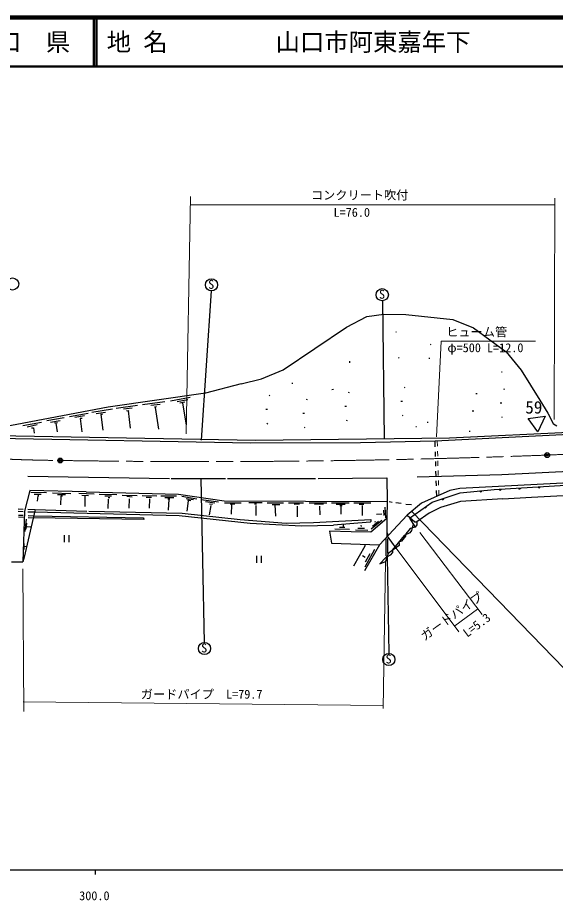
# Model space of a CAD drawing. Units: millimetres, scale not verified. Extents: x 40000 to 680000, y 20000 to 380000.
# Drawn here: x 352101 to 462433, y 198715 to 380000 of the extents above; entities that cross this region are included whole.
import ezdxf
from ezdxf.enums import TextEntityAlignment as Align

# ---------------------------------------------------------------- set-up
doc = ezdxf.new("R2010")
doc.units = ezdxf.units.MM
doc.header["$LTSCALE"] = 1000
doc.header["$PDMODE"] = 32
doc.header["$PDSIZE"] = 500
doc.linetypes.add('CHAIN', pattern=[18.5, 12, -1.5, 3.5, -1.5])
for name, color, linetype, lineweight in [('M-BGD', 7, 'Continuous', 25), ('M-BMK', 2, 'CHAIN', 13), ('M-BMK-SRVR', 3, 'Continuous', 25), ('M-STR-HTXT', 7, 'Continuous', 13), ('M-TTL', 2, 'Continuous', 140), ('M-TTL-BAND', 7, 'Continuous', 25), ('M-TTL-LINE', 7, 'Continuous', 50)]:
    doc.layers.add(name, color=color, linetype=linetype, lineweight=lineweight)
doc.layers.add('M-TTL-TXT', color=7, linetype='Continuous')
doc.styles.add('ＭＳ ゴシック', font='')
doc.styles.get('ＭＳ ゴシック').set_extended_font_data('MS Gothic')

msp = doc.modelspace()

# ---------------------------------------------------------------- linework, layer by layer
at = {"layer": 'M-BGD'}
for p, q in [((391781, 323883), (389747, 293215)), ((426933, 321848), (427337, 293468)), ((423783, 318615), (427254, 319123)), ((427254, 319123), (431742, 319038)), ((419550, 316414), (423783, 318615)), ((431742, 319038), (441394, 318022)), ((441394, 318022), (445627, 316329)), ((406596, 307693), (419550, 316414)), ((429710, 315567), (429794, 315398)), ((445627, 316329), (452316, 311334)), ((436737, 312942), (436906, 312858)), ((430387, 310233), (430218, 310064)), ((436483, 310064), (436652, 310064)), ((452316, 311334), (455448, 307608)), ((420227, 309471), (420227, 309132)), ((402108, 305830), (406596, 307693)), ((451384, 307270), (451554, 307270)), ((455448, 307608), (459258, 301428)), ((397960, 304814), (390678, 302867)), ((397960, 304814), (402108, 305830)), ((408374, 304899), (408543, 304899)), ((390678, 302867), (370697, 299988)), ((416925, 303629), (416586, 303544)), ((419946, 303110), (420115, 303026)), ((431403, 304137), (431572, 304052)), ((446135, 302782), (446389, 302782)), ((451803, 303777), (451972, 303692)), ((382296, 301089), (377724, 300496)), ((387504, 301997), (383482, 301258)), ((387004, 301536), (384836, 301089)), ((385370, 300868), (386425, 301088)), ((403684, 302444), (403853, 302359)), ((411307, 301649), (411476, 301565)), ((430726, 301258), (431064, 301258)), ((459258, 301428), (460867, 298803)), ((370697, 299988), (347414, 295586)), ((371544, 299565), (367310, 298888)), ((376708, 300327), (372306, 299734)), ((375608, 299819), (373830, 299565)), ((374422, 299311), (374761, 299226)), ((374761, 299226), (375015, 299311)), ((374761, 299226), (375184, 295670)), ((381365, 300581), (379418, 300327)), ((380603, 300073), (380160, 299990)), ((380349, 299904), (381026, 295501)), ((385937, 300835), (386699, 296348)), ((403006, 299565), (403345, 299565)), ((419268, 300232), (419607, 300232)), ((445373, 299226), (445712, 299226)), ((451126, 300898), (451464, 300898)), ((361638, 297787), (358082, 297194)), ((366548, 298718), (362738, 298041)), ((365786, 298210), (363839, 297872)), ((365363, 297702), (364940, 297702)), ((364940, 297702), (365278, 294908)), ((370104, 298888), (368242, 298634)), ((369512, 298464), (369173, 298464)), ((369173, 298464), (369596, 295247)), ((410629, 298771), (410968, 298771)), ((419522, 297353), (419692, 297268)), ((430980, 298380), (431149, 298295)), ((451380, 298020), (451549, 297935)), ((456892, 297669), (460359, 298126)), ((458835, 294908), (456892, 297669)), ((460359, 298126), (458835, 294908)), ((460867, 298803), (462052, 296517)), ((356981, 296856), (353171, 296178)), ((356134, 296348), (354018, 295924)), ((354949, 295755), (355372, 295755)), ((355372, 295755), (355457, 294654)), ((360791, 297194), (358844, 296856)), ((360283, 296771), (359690, 296686)), ((359944, 296686), (360198, 294908)), ((403260, 296687), (403430, 296602)), ((410883, 295892), (411053, 295807)), ((433774, 296009), (433943, 296009)), ((436144, 296940), (436314, 296940)), ((462730, 296094), (462052, 296517)), ((400923, 293130), (337762, 294316)), ((474583, 294824), (437753, 293046)), ((471112, 295078), (440716, 293638)), ((444780, 295078), (444950, 295078)), ((399907, 292622), (347668, 293554)), ((422428, 292707), (399907, 292622)), ((440716, 293638), (400923, 293130)), ((437753, 293046), (422428, 292707)), ((437788, 291855), (437753, 293046)), ((437848, 289856), (437818, 290856)), ((437908, 287857), (437878, 288856)), ((437967, 285858), (437937, 286857)), ((470011, 287034), (451469, 286103)), ((354187, 285849), (383228, 285341)), ((383566, 285341), (394742, 285341)), ((389662, 285341), (390397, 251703)), ((395166, 285341), (413200, 285341)), ((413792, 285341), (427847, 285510)), ((427847, 285510), (427932, 280769)), ((451469, 286103), (434112, 285595)), ((438027, 283859), (437997, 284858)), ((489738, 285764), (442833, 283309)), ((354610, 282886), (353510, 278652)), ((366125, 282632), (354610, 282886)), ((440801, 282886), (434959, 280261)), ((438092, 281668), (438056, 282859)), ((442833, 283309), (440801, 282886)), ((354781, 282539), (357997, 282462)), ((355457, 282124), (356896, 282124)), ((356219, 281785), (356134, 280684)), ((356473, 281785), (356219, 281785)), ((359267, 282378), (362992, 282293)), ((360283, 282039), (361892, 282039)), ((360960, 281700), (360876, 279922)), ((361299, 281700), (360960, 281700)), ((364642, 282311), (367818, 282208)), ((365278, 281954), (366633, 281870)), ((365871, 281870), (365871, 279584)), ((366125, 282632), (385075, 282138)), ((368834, 282124), (372475, 282039)), ((370020, 281785), (371374, 281785)), ((370697, 281108), (370612, 279160)), ((370697, 281446), (371036, 281446)), ((373576, 281954), (376624, 281870)), ((374507, 281700), (375608, 281616)), ((375015, 281192), (374930, 279245)), ((377640, 281870), (380688, 281785)), ((378486, 281531), (379587, 281531)), ((379164, 281192), (379079, 279245)), ((381450, 281785), (384666, 281770)), ((382296, 281446), (384159, 281446)), ((382889, 281192), (383340, 281201)), ((383143, 281108), (382974, 278822)), ((385075, 282138), (394488, 280769)), ((385768, 281700), (388900, 281192)), ((386656, 281263), (388154, 281044)), ((389747, 281023), (393281, 280580)), ((451638, 281192), (443002, 280600)), ((451638, 281192), (457565, 281531)), ((457565, 281531), (479155, 282632)), ((387122, 280769), (386784, 278652)), ((386937, 280948), (387655, 280857)), ((390678, 280600), (392541, 280346)), ((391720, 279826), (391377, 277899)), ((391440, 280176), (392048, 280097)), ((394488, 280769), (427847, 280600)), ((394573, 280346), (397960, 280346)), ((396690, 280092), (395720, 280086)), ((396012, 279922), (395928, 278060)), ((402278, 280346), (399547, 280376)), ((401136, 280065), (400713, 280065)), ((400957, 279800), (400957, 277768)), ((403294, 280346), (406680, 280346)), ((404310, 280007), (405918, 280007)), ((404902, 279922), (404987, 277636)), ((407696, 280346), (410773, 280386)), ((408846, 280105), (409946, 280136)), ((409474, 279668), (409474, 277467)), ((411930, 280346), (415570, 280346)), ((414893, 280092), (413030, 280007)), ((414046, 279668), (414131, 277890)), ((416502, 280346), (420142, 280346)), ((417433, 280092), (419296, 280092)), ((418195, 279838), (418658, 279838)), ((418449, 279753), (418449, 278060)), ((421074, 280346), (424545, 280346)), ((422174, 280092), (423141, 280089)), ((422767, 279838), (422767, 277721)), ((427424, 279499), (427593, 277298)), ((427932, 280769), (427847, 277128)), ((428355, 280600), (428948, 280515)), ((429710, 280430), (430810, 280261)), ((431742, 280092), (432927, 280007)), ((434959, 280261), (431996, 277806)), ((438854, 279414), (436568, 278229)), ((443002, 280600), (438854, 279414)), ((352216, 279092), (353215, 279058)), ((352219, 278620), (353219, 278576)), ((352246, 277453), (353244, 277403)), ((352249, 277830), (353248, 277794)), ((353510, 278652), (353138, 268238)), ((355680, 278974), (353425, 269170)), ((354215, 279024), (355680, 278974)), ((354218, 278533), (355565, 278474)), ((354248, 277757), (355391, 277716)), ((355391, 277716), (377894, 277298)), ((355565, 278474), (385260, 277721)), ((355680, 278974), (366294, 278652)), ((366718, 278652), (385852, 278229)), ((385260, 277721), (399822, 276197)), ((385852, 278229), (397790, 276959)), ((426831, 278060), (425730, 277975)), ((431996, 277806), (426323, 271710)), ((427170, 278822), (427254, 277721)), ((431996, 277806), (433604, 276451)), ((436568, 278229), (434028, 276451)), ((353817, 277012), (353583, 274449)), ((353945, 276189), (353797, 274964)), ((354243, 277352), (355295, 277299)), ((377978, 276959), (355295, 277299)), ((377894, 277298), (377978, 276959)), ((397790, 276959), (407188, 276197)), ((399822, 276197), (410321, 275604)), ((407188, 276197), (412776, 276282)), ((410321, 275604), (416925, 275774)), ((412776, 276282), (424545, 276959)), ((424460, 276366), (416925, 275774)), ((418872, 275858), (418872, 275350)), ((422513, 275774), (422598, 275520)), ((424545, 276536), (424460, 276366)), ((427847, 277128), (424545, 274334)), ((424545, 276959), (424545, 276536)), ((426831, 276705), (424630, 274927)), ((426154, 276536), (424884, 275520)), ((425561, 276451), (425307, 276366)), ((427847, 277128), (427847, 273488)), ((432504, 277213), (433689, 275350)), ((433266, 276028), (432927, 274673)), ((433604, 276451), (434028, 276451)), ((434028, 275858), (433689, 275350)), ((434028, 276451), (434028, 275858)), ((354062, 275518), (354702, 275432)), ((420566, 274419), (416078, 274504)), ((416078, 274504), (416502, 272048)), ((417179, 275012), (420227, 274927)), ((418110, 275350), (419211, 275350)), ((424545, 274334), (420566, 274419)), ((421435, 274806), (423952, 274758)), ((421920, 275181), (423275, 275181)), ((427847, 274334), (428101, 273657)), ((432588, 274165), (431403, 273657)), ((431742, 273996), (431657, 273488)), ((432673, 275096), (431742, 273996)), ((432927, 274673), (432588, 274165)), ((433689, 275350), (432673, 275096)), ((353398, 271991), (353351, 270805)), ((361637, 273683), (361637, 272283)), ((362687, 272283), (362687, 273683)), ((416502, 272048), (426323, 271710)), ((427678, 273234), (427678, 269508)), ((427847, 273488), (427932, 273488)), ((427932, 273488), (429710, 271032)), ((428101, 273064), (428016, 272895)), ((428016, 272895), (428016, 270101)), ((431403, 273657), (428948, 270609)), ((430895, 272472), (430218, 272302)), ((430218, 272302), (430387, 271964)), ((430387, 271964), (430387, 271625)), ((431657, 273488), (430895, 272472)), ((353508, 271428), (353861, 271404)), ((421074, 267392), (423444, 271540)), ((426323, 271710), (423275, 266376)), ((425307, 270778), (423360, 267138)), ((423444, 271540), (423444, 271794)), ((430387, 271625), (428101, 269932)), ((429032, 270186), (428524, 269593)), ((428948, 270609), (429032, 270440)), ((429032, 270440), (429032, 270186)), ((429710, 271032), (429794, 271032)), ((353425, 269170), (353138, 268238)), ((401095, 269441), (401095, 268041)), ((402145, 268041), (402145, 269441)), ((422852, 269508), (423444, 269170)), ((424376, 269847), (423444, 268154)), ((427593, 269085), (426408, 267815)), ((426408, 267815), (427593, 268323)), ((428101, 269932), (427593, 268323)), ((428524, 269593), (427593, 269085)), ((427678, 269508), (427932, 269254)), ((427932, 269254), (428270, 249442)), ((428016, 270101), (428101, 269932)), ((350808, 268238), (353138, 268238))]:
    msp.add_line(p, q, dxfattribs=at)
msp.add_lwpolyline([(432504, 277213), (437160, 280515), (442909, 282401), (449893, 283096), (520883, 287415), (526653, 286856)], dxfattribs=at)
for centre in [(351058, 325299), (391867, 325130), (426919, 323098), (390428, 250454), (428270, 248192)]:
    msp.add_circle(centre, 1250, dxfattribs=at)
for centre, start, end in [((447124, 282877), 198.36041, 352.99964), ((451110, 283226), 196.16196, 350.80119), ((455103, 283469), 196.16196, 350.80119), ((459095, 283712), 196.16196, 350.80119), ((439320, 281283), 210.84342, 5.48265), ((435734, 279573), 228.02049, 22.65972)]:
    msp.add_arc(centre, 256, start, end, dxfattribs=at)
at = {"layer": 'M-BMK'}
for centre, radius, start, end in [((417940, 1288527), 999285, 272.45513, 274.83116), ((390207, 2150060), 1861238, 269.09599, 272.172), ((363433, 602079), 313037, 267.04581, 269.52559)]:
    msp.add_arc(centre, radius, start, end, dxfattribs=at)
at = {"layer": 'M-BMK-SRVR'}
for centre in [(460747, 290159), (360841, 289053)]:
    msp.add_circle(centre, 500, dxfattribs=at)
for p in [(460747, 290159), (360841, 289053)]:
    msp.add_point(p, dxfattribs=at)
at = {"layer": 'M-STR-HTXT'}
for p, q in [((387546, 343253), (386711, 294546)), ((462306, 342914), (462177, 297442)), ((387517, 341574), (462299, 341574)), ((439023, 313535), (438039, 293889)), ((439023, 313535), (458370, 313535)), ((438233, 291965), (438200, 293067)), ((438292, 289966), (438263, 290966)), ((438352, 287967), (438322, 288966)), ((438411, 285968), (438382, 286967)), ((438471, 283969), (438441, 284968)), ((438533, 281867), (438501, 282969)), ((433012, 278568), (471176, 239113)), ((434620, 274250), (447405, 257401)), ((429794, 271032), (442664, 253845)), ((427593, 268323), (427124, 238087)), ((353184, 266803), (353340, 237504)), ((441817, 255115), (446474, 258502)), ((353256, 239452), (427134, 238753))]:
    msp.add_line(p, q, dxfattribs=at)
at = {"layer": 'M-TTL'}
msp.add_line((680000, 380000), (40000, 380000), dxfattribs=at)
at = {"layer": 'M-TTL-BAND'}
for p, q in [((40000, 205000), (579000, 205000)), ((368000, 205000), (368000, 204000))]:
    msp.add_line(p, q, dxfattribs=at)
at = {"layer": 'M-TTL-LINE'}
for p, q in [((367750, 380000), (367750, 370000)), ((368250, 380000), (368250, 370000)), ((40000, 370000), (680000, 370000))]:
    msp.add_line(p, q, dxfattribs=at)

# ---------------------------------------------------------------- texts
at = {"layer": 'M-BGD', "style": 'ＭＳ ゴシック'}
for s, height, p in [('S', 1833, (391189, 323756)), ('S', 1833, (426241, 321724)), ('59', 2566, (456277, 297918)), ('S', 1833, (389749, 249080)), ('S', 1833, (427592, 246819))]:
    msp.add_text(s, height=height, dxfattribs=at).set_placement(p, align=Align.BOTTOM_LEFT)
at = {"layer": 'M-STR-HTXT', "style": 'ＭＳ ゴシック'}
for s, p in [('コンクリート吹付', (412278, 342096)), ('L=76.0', (416919, 338551)), ('ヒューム管', (440037, 313994)), ('φ=500 L=12.0', (440280, 310745)), ('ガードパイプ  L=79.7', (377363, 239586))]:
    msp.add_text(s, height=1833, dxfattribs=at).set_placement(p, align=Align.BOTTOM_LEFT)
for s, rotation, p in [('ガードパイプ', 35.713, (435932, 251530)), ('L=5.3', 36.776, (444680, 252212))]:
    msp.add_text(s, height=1833, rotation=rotation, dxfattribs=at).set_placement(p, align=Align.BOTTOM_LEFT)
at = {"layer": 'M-TTL-BAND', "style": 'ＭＳ ゴシック'}
msp.add_text('300.0', height=1833, dxfattribs=at).set_placement((367844, 198195), align=Align.BOTTOM_CENTER)
at = {"layer": 'M-TTL-TXT', "style": 'ＭＳ ゴシック'}
msp.add_text('山\u3000口\u3000県', height=3666, dxfattribs=at).set_placement((350375, 375000), align=Align.MIDDLE_CENTER)
for s, p in [('地 名', (370380, 375000)), ('山口市阿東嘉年下', (405024, 375000))]:
    msp.add_text(s, height=3666, dxfattribs=at).set_placement(p, align=Align.MIDDLE_LEFT)

doc.saveas('drawing.dxf')
